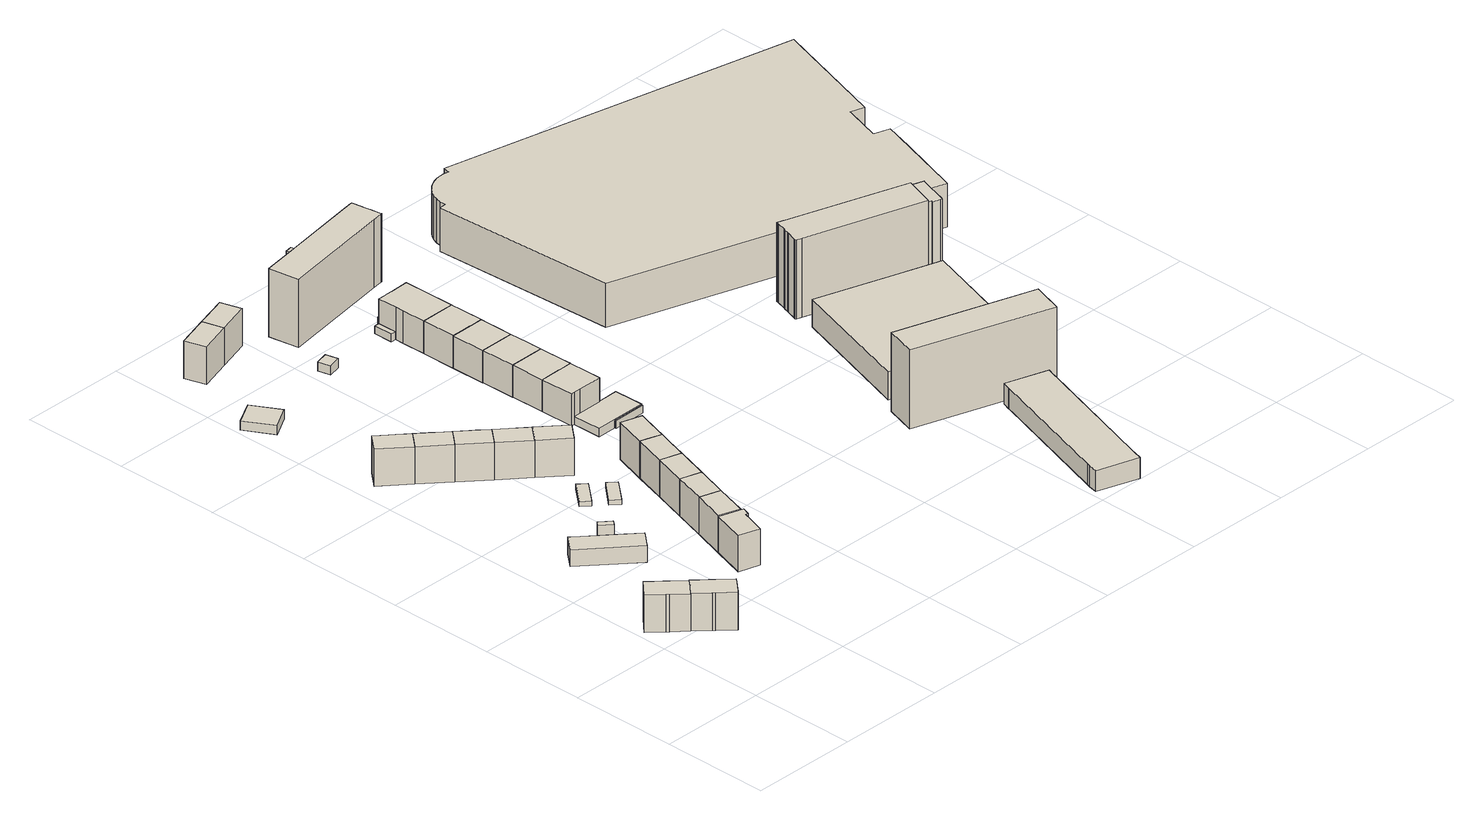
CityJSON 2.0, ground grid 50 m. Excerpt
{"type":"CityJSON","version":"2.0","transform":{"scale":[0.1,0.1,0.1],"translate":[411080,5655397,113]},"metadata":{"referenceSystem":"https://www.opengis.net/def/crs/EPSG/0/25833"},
"CityObjects":{
"building1":{"type":"Building","attributes":{"Dachtyp_tdc":"tdcFreeFormRoof","Gemeindeschluessel":14612000,"Dachneigung":36.95,"QualitaetDacherkennung":71,"Geometrietyp2DReferenz":"3000","measuredHeight":19.54,"function":"31001_9998","roofType":"5000"},"geometry":[{"type":"Solid","lod":"1","boundaries":[[[[0,1,2,3,4,5,6,7,8,9,10]],[[11,12,13,14,15,16,17,18,19,20,21]],[[10,12,11,0]],[[9,13,12,10]],[[8,14,13,9]],[[7,15,14,8]],[[6,16,15,7]],[[5,17,16,6]],[[4,18,17,5]],[[3,19,18,4]],[[2,20,19,3]],[[1,21,20,2]],[[0,11,21,1]]]]}]},
"building2":{"type":"Building","attributes":{"Dachtyp_tdc":"tdcGableRoof","Gemeindeschluessel":14612000,"Dachneigung":36.98,"QualitaetDacherkennung":69,"Geometrietyp2DReferenz":"3000","measuredHeight":19.54,"function":"31001_9998","roofType":"3100"},"geometry":[{"type":"Solid","lod":"1","boundaries":[[[[22,23,24,25,26,27,28,29,30,31,32,33]],[[34,18,35,17,16,36,37,38,39,40,41,42]],[[33,18,34,22]],[[32,35,18,33]],[[31,17,35,32]],[[30,16,17,31]],[[29,36,16,30]],[[28,37,36,29]],[[27,38,37,28]],[[26,39,38,27]],[[25,40,39,26]],[[24,41,40,25]],[[23,42,41,24]],[[22,34,42,23]]]]}]},
"building3":{"type":"Building","attributes":{"Gemeindeschluessel":14612000,"Geometrietyp2DReferenz":"3000","function":"31001_9998","roofType":"9999"},"children":["building3-1","building3-2"]},
"building3-1":{"type":"BuildingPart","attributes":{"Dachtyp_tdc":"tdcPolyFlatRoof","Dachneigung":3.35,"QualitaetDacherkennung":71,"Geometrietyp2DReferenz":"3000","measuredHeight":8.17,"roofType":"2100"},"parents":["building3"],"geometry":[{"type":"Solid","lod":"1","boundaries":[[[[43,44,45,46,47,48,49,50,51,52]],[[53,54,55,56,57,58,59,60,61,62]],[[52,54,53,43]],[[51,55,54,52]],[[50,56,55,51]],[[49,57,56,50]],[[48,58,57,49]],[[47,59,58,48]],[[46,60,59,47]],[[45,61,60,46]],[[44,62,61,45]],[[43,53,62,44]]]]}]},
"building3-2":{"type":"BuildingPart","attributes":{"Dachtyp_tdc":"tdcFreeFormRoof","Dachneigung":54.92,"QualitaetDacherkennung":12,"Geometrietyp2DReferenz":"3000","measuredHeight":13.55,"roofType":"5000"},"parents":["building3"],"geometry":[{"type":"Solid","lod":"1","boundaries":[[[[63,64,65,66]],[[67,68,62,61]],[[66,68,67,63]],[[65,62,68,66]],[[64,61,62,65]],[[63,67,61,64]]]]}]},
"building4":{"type":"Building","attributes":{"Dachtyp_tdc":"tdcFreeFormRoof","Gemeindeschluessel":14612000,"Dachneigung":36.98,"QualitaetDacherkennung":76,"Geometrietyp2DReferenz":"3000","measuredHeight":19.47,"function":"31001_9998","roofType":"5000"},"geometry":[{"type":"Solid","lod":"1","boundaries":[[[[69,70,71,72,73,74]],[[75,76,77,78,79,80]],[[74,76,75,69]],[[73,77,76,74]],[[72,78,77,73]],[[71,79,78,72]],[[70,80,79,71]],[[69,75,80,70]]]]}]},
"building5":{"type":"Building","attributes":{"Dachtyp_tdc":"tdcGableRoof","Gemeindeschluessel":14612000,"Dachneigung":37.06,"QualitaetDacherkennung":75,"Geometrietyp2DReferenz":"3000","measuredHeight":19.48,"function":"31001_9998","roofType":"3100"},"geometry":[{"type":"Solid","lod":"1","boundaries":[[[[81,70,82,83,84,85,86,71]],[[87,79,88,89,90,91,92,80]],[[71,79,87,81]],[[86,88,79,71]],[[85,89,88,86]],[[84,90,89,85]],[[83,91,90,84]],[[82,92,91,83]],[[70,80,92,82]],[[81,87,80,70]]]]}]},
"building6":{"type":"Building","attributes":{"Dachtyp_tdc":"tdcFreeFormRoof","Gemeindeschluessel":14612000,"Dachneigung":35.65,"QualitaetDacherkennung":80,"Geometrietyp2DReferenz":"3000","measuredHeight":19.37,"function":"31001_9998","roofType":"5000"},"geometry":[{"type":"Solid","lod":"1","boundaries":[[[[93,94,95,96,97,98]],[[99,100,101,102,103,104]],[[98,100,99,93]],[[97,101,100,98]],[[96,102,101,97]],[[95,103,102,96]],[[94,104,103,95]],[[93,99,104,94]]]]}]},
"building7":{"type":"Building","attributes":{"Dachtyp_tdc":"tdcPolyFlatRoof","Gemeindeschluessel":14612000,"Dachneigung":2.84,"QualitaetDacherkennung":92,"Geometrietyp2DReferenz":"3000","measuredHeight":4.58,"function":"31001_9998","roofType":"2100"},"geometry":[{"type":"Solid","lod":"1","boundaries":[[[[105,106,107,108]],[[109,110,111,112]],[[108,110,109,105]],[[107,111,110,108]],[[106,112,111,107]],[[105,109,112,106]]]]}]},
"building8":{"type":"Building","attributes":{"Dachtyp_tdc":"tdcFreeFormRoof","Gemeindeschluessel":14612000,"Dachneigung":37.24,"QualitaetDacherkennung":75,"Geometrietyp2DReferenz":"3000","measuredHeight":19.47,"function":"31001_9998","roofType":"5000"},"geometry":[{"type":"Solid","lod":"1","boundaries":[[[[82,113,114,115,116,84]],[[92,90,117,118,119,120]],[[84,90,92,82]],[[116,117,90,84]],[[115,118,117,116]],[[114,119,118,115]],[[113,120,119,114]],[[82,92,120,113]]]]}]},
"building9":{"type":"Building","attributes":{"Gemeindeschluessel":14612000,"Geometrietyp2DReferenz":"3000","function":"31001_9998","roofType":"9999"},"children":["building9-1","building9-2","building9-3"]},
"building9-1":{"type":"BuildingPart","attributes":{"Dachtyp_tdc":"tdcPolyFlatRoof","Dachneigung":0,"QualitaetDacherkennung":46,"Geometrietyp2DReferenz":"3000","measuredHeight":15.55,"roofType":"1000"},"parents":["building9"],"geometry":[{"type":"Solid","lod":"1","boundaries":[[[[121,122,123,124]],[[125,126,99,127]],[[124,126,125,121]],[[123,99,126,124]],[[122,127,99,123]],[[121,125,127,122]]]]}]},
"building9-2":{"type":"BuildingPart","attributes":{"Dachtyp_tdc":"tdcPolyFlatRoof","Dachneigung":6.28,"QualitaetDacherkennung":50,"Geometrietyp2DReferenz":"3000","measuredHeight":15.61,"roofType":"2100"},"parents":["building9"],"geometry":[{"type":"Solid","lod":"1","boundaries":[[[[128,129,130,131]],[[132,133,134,135]],[[131,133,132,128]],[[130,134,133,131]],[[129,135,134,130]],[[128,132,135,129]]]]}]},
"building9-3":{"type":"BuildingPart","attributes":{"Dachtyp_tdc":"tdcGableRoof","Dachneigung":37.3,"QualitaetDacherkennung":90,"Geometrietyp2DReferenz":"3000","measuredHeight":19.44,"roofType":"3100"},"parents":["building9"],"geometry":[{"type":"Solid","lod":"1","boundaries":[[[[136,137,138,139]],[[104,140,134,127]],[[139,140,104,136]],[[138,134,140,139]],[[137,127,134,138]],[[136,104,127,137]]]]}]},
"building10":{"type":"Building","attributes":{"Dachtyp_tdc":"tdcPolyFlatRoof","Gemeindeschluessel":14612000,"Dachneigung":2.71,"QualitaetDacherkennung":73,"Geometrietyp2DReferenz":"3000","measuredHeight":2.38,"function":"31001_2463","roofType":"2100"},"geometry":[{"type":"Solid","lod":"1","boundaries":[[[[141,142,143,144]],[[145,146,147,148]],[[144,146,145,141]],[[143,147,146,144]],[[142,148,147,143]],[[141,145,148,142]]]]}]},
"building11":{"type":"Building","attributes":{"Dachtyp_tdc":"tdcFreeFormRoof","Gemeindeschluessel":14612000,"Dachneigung":37.13,"QualitaetDacherkennung":75,"Geometrietyp2DReferenz":"3000","measuredHeight":19.45,"function":"31001_9998","roofType":"5000"},"geometry":[{"type":"Solid","lod":"1","boundaries":[[[[113,149,150,151,152,114]],[[120,119,153,154,155,156]],[[114,119,120,113]],[[152,153,119,114]],[[151,154,153,152]],[[150,155,154,151]],[[149,156,155,150]],[[113,120,156,149]]]]}]},
"building12":{"type":"Building","attributes":{"Gemeindeschluessel":14612000,"Geometrietyp2DReferenz":"3000","function":"31001_9998","roofType":"9999"},"children":["building12-1","building12-2","building12-3"]},
"building12-1":{"type":"BuildingPart","attributes":{"Dachtyp_tdc":"tdcGableRoof","Dachneigung":37.35,"QualitaetDacherkennung":90,"Geometrietyp2DReferenz":"3000","measuredHeight":19.45,"roofType":"3100"},"parents":["building12"],"geometry":[{"type":"Solid","lod":"1","boundaries":[[[[157,139,138,158,159,160]],[[161,162,163,164,134,140]],[[160,162,161,157]],[[159,163,162,160]],[[158,164,163,159]],[[138,134,164,158]],[[139,140,134,138]],[[157,161,140,139]]]]}]},
"building12-2":{"type":"BuildingPart","attributes":{"Dachtyp_tdc":"tdcPolyFlatRoof","Dachneigung":6.7,"QualitaetDacherkennung":48,"Geometrietyp2DReferenz":"3000","measuredHeight":15.65,"roofType":"2100"},"parents":["building12"],"geometry":[{"type":"Solid","lod":"1","boundaries":[[[[165,130,129,166]],[[164,167,135,134]],[[166,167,164,165]],[[129,135,167,166]],[[130,134,135,129]],[[165,164,134,130]]]]}]},
"building12-3":{"type":"BuildingPart","attributes":{"Dachtyp_tdc":"tdcPolyFlatRoof","Dachneigung":7.52,"QualitaetDacherkennung":45,"Geometrietyp2DReferenz":"3000","measuredHeight":15.62,"roofType":"2100"},"parents":["building12"],"geometry":[{"type":"Solid","lod":"1","boundaries":[[[[168,169,170,171]],[[172,173,163,162]],[[171,173,172,168]],[[170,163,173,171]],[[169,162,163,170]],[[168,172,162,169]]]]}]},
"building13":{"type":"Building","attributes":{"Dachtyp_tdc":"tdcPolyFlatRoof","Gemeindeschluessel":14612000,"Dachneigung":2.71,"QualitaetDacherkennung":60,"Geometrietyp2DReferenz":"3000","measuredHeight":2.39,"function":"31001_2463","roofType":"2100"},"geometry":[{"type":"Solid","lod":"1","boundaries":[[[[174,175,176,177]],[[178,179,180,181]],[[177,179,178,174]],[[176,180,179,177]],[[175,181,180,176]],[[174,178,181,175]]]]}]},
"building14":{"type":"Building","attributes":{"Dachtyp_tdc":"tdcGableRoof","Gemeindeschluessel":14612000,"Dachneigung":37.06,"QualitaetDacherkennung":69,"Geometrietyp2DReferenz":"3000","measuredHeight":19.48,"function":"31001_9998","roofType":"3100"},"geometry":[{"type":"Solid","lod":"1","boundaries":[[[[182,183,184,185]],[[186,156,155,187]],[[185,156,186,182]],[[184,155,156,185]],[[183,187,155,184]],[[182,186,187,183]]]]}]},
"building15":{"type":"Building","attributes":{"Gemeindeschluessel":14612000,"Geometrietyp2DReferenz":"3000","function":"31001_9998","roofType":"9999"},"children":["building15-1","building15-2","building15-3"]},
"building15-1":{"type":"BuildingPart","attributes":{"Dachtyp_tdc":"tdcGableRoof","Dachneigung":37.33,"QualitaetDacherkennung":90,"Geometrietyp2DReferenz":"3000","measuredHeight":19.44,"roofType":"3100"},"parents":["building15"],"geometry":[{"type":"Solid","lod":"1","boundaries":[[[[157,160,188,189]],[[161,190,191,162]],[[189,190,161,157]],[[188,191,190,189]],[[160,162,191,188]],[[157,161,162,160]]]]}]},
"building15-2":{"type":"BuildingPart","attributes":{"Dachtyp_tdc":"tdcPolyFlatRoof","Dachneigung":5.87,"QualitaetDacherkennung":45,"Geometrietyp2DReferenz":"3000","measuredHeight":15.62,"roofType":"2100"},"parents":["building15"],"geometry":[{"type":"Solid","lod":"1","boundaries":[[[[192,193,194,195]],[[191,196,197,198]],[[195,196,191,192]],[[194,197,196,195]],[[193,198,197,194]],[[192,191,198,193]]]]}]},
"building15-3":{"type":"BuildingPart","attributes":{"Dachtyp_tdc":"tdcPolyFlatRoof","Dachneigung":6.81,"QualitaetDacherkennung":56,"Geometrietyp2DReferenz":"3000","measuredHeight":15.65,"roofType":"2100"},"parents":["building15"],"geometry":[{"type":"Solid","lod":"1","boundaries":[[[[199,169,168,200]],[[201,202,172,162]],[[200,202,201,199]],[[168,172,202,200]],[[169,162,172,168]],[[199,201,162,169]]]]}]},
"building16":{"type":"Building","attributes":{"Dachtyp_tdc":"tdcGableRoof","Gemeindeschluessel":14612000,"Dachneigung":37.38,"QualitaetDacherkennung":88,"Geometrietyp2DReferenz":"3000","measuredHeight":19.53,"function":"31001_9998","roofType":"3100"},"geometry":[{"type":"Solid","lod":"1","boundaries":[[[[203,204,205,206]],[[207,208,209,210]],[[206,208,207,203]],[[205,209,208,206]],[[204,210,209,205]],[[203,207,210,204]]]]}]},
"building17":{"type":"Building","attributes":{"Gemeindeschluessel":14612000,"Geometrietyp2DReferenz":"3000","function":"31001_9998","roofType":"9999"},"children":["building17-1","building17-2","building17-3"]},
"building17-1":{"type":"BuildingPart","attributes":{"Dachtyp_tdc":"tdcGableRoof","Dachneigung":37.43,"QualitaetDacherkennung":90,"Geometrietyp2DReferenz":"3000","measuredHeight":19.44,"roofType":"3100"},"parents":["building17"],"geometry":[{"type":"Solid","lod":"1","boundaries":[[[[211,189,188,212,213,214]],[[215,216,217,218,191,190]],[[214,216,215,211]],[[213,217,216,214]],[[212,218,217,213]],[[188,191,218,212]],[[189,190,191,188]],[[211,215,190,189]]]]}]},
"building17-2":{"type":"BuildingPart","attributes":{"Dachtyp_tdc":"tdcPolyFlatRoof","Dachneigung":5.9,"QualitaetDacherkennung":47,"Geometrietyp2DReferenz":"3000","measuredHeight":15.61,"roofType":"2100"},"parents":["building17"],"geometry":[{"type":"Solid","lod":"1","boundaries":[[[[219,220,221,222]],[[223,217,216,224]],[[222,217,223,219]],[[221,216,217,222]],[[220,224,216,221]],[[219,223,224,220]]]]}]},
"building17-3":{"type":"BuildingPart","attributes":{"Dachtyp_tdc":"tdcPolyFlatRoof","Dachneigung":5.2,"QualitaetDacherkennung":48,"Geometrietyp2DReferenz":"3000","measuredHeight":15.61,"roofType":"2100"},"parents":["building17"],"geometry":[{"type":"Solid","lod":"1","boundaries":[[[[225,192,195,226]],[[218,227,196,191]],[[226,227,218,225]],[[195,196,227,226]],[[192,191,196,195]],[[225,218,191,192]]]]}]},
"building18":{"type":"Building","attributes":{"Dachtyp_tdc":"tdcGableRoof","Gemeindeschluessel":14612000,"Dachneigung":37.18,"QualitaetDacherkennung":86,"Geometrietyp2DReferenz":"3000","measuredHeight":19.5,"function":"31001_9998","roofType":"3100"},"geometry":[{"type":"Solid","lod":"1","boundaries":[[[[206,205,228,229]],[[208,230,231,209]],[[229,230,208,206]],[[228,231,230,229]],[[205,209,231,228]],[[206,208,209,205]]]]}]},
"building19":{"type":"Building","attributes":{"Gemeindeschluessel":14612000,"Geometrietyp2DReferenz":"3000","function":"31001_9998","roofType":"9999"},"children":["building19-1","building19-2"]},
"building19-1":{"type":"BuildingPart","attributes":{"Dachtyp_tdc":"tdcPolyFlatRoof","Dachneigung":6.68,"QualitaetDacherkennung":48,"Geometrietyp2DReferenz":"3000","measuredHeight":15.62,"roofType":"2100"},"parents":["building19"],"geometry":[{"type":"Solid","lod":"1","boundaries":[[[[232,221,220,233]],[[234,235,224,216]],[[233,235,234,232]],[[220,224,235,233]],[[221,216,224,220]],[[232,234,216,221]]]]}]},
"building19-2":{"type":"BuildingPart","attributes":{"Dachtyp_tdc":"tdcGableRoof","Dachneigung":37.27,"QualitaetDacherkennung":82,"Geometrietyp2DReferenz":"3000","measuredHeight":19.44,"roofType":"3100"},"parents":["building19"],"geometry":[{"type":"Solid","lod":"1","boundaries":[[[[214,236,237,238,239,211,240]],[[216,241,215,242,243,244,234]],[[240,241,216,214]],[[211,215,241,240]],[[239,242,215,211]],[[238,243,242,239]],[[237,244,243,238]],[[236,234,244,237]],[[214,216,234,236]]]]}]},
"building20":{"type":"Building","attributes":{"Dachtyp_tdc":"tdcPolyFlatRoof","Gemeindeschluessel":14612000,"Dachneigung":0,"QualitaetDacherkennung":73,"Geometrietyp2DReferenz":"3000","measuredHeight":4.23,"function":"31001_9998","roofType":"1000"},"geometry":[{"type":"Solid","lod":"1","boundaries":[[[[245,246,247,248]],[[249,250,251,252]],[[248,250,249,245]],[[247,251,250,248]],[[246,252,251,247]],[[245,249,252,246]]]]}]},
"building21":{"type":"Building","attributes":{"Gemeindeschluessel":14612000,"Geometrietyp2DReferenz":"3000","function":"31001_9998","roofType":"9999"},"children":["building21-1","building21-2","building21-3"]},
"building21-1":{"type":"BuildingPart","attributes":{"Dachtyp_tdc":"tdcPolyFlatRoof","Dachneigung":0,"QualitaetDacherkennung":76,"Geometrietyp2DReferenz":"3000","measuredHeight":3.53,"roofType":"1000"},"parents":["building21"],"geometry":[{"type":"Solid","lod":"1","boundaries":[[[[253,254,255,256]],[[257,258,259,260]],[[256,258,257,253]],[[255,259,258,256]],[[254,260,259,255]],[[253,257,260,254]]]]}]},
"building21-2":{"type":"BuildingPart","attributes":{"Dachtyp_tdc":"tdcGableRoof","Dachneigung":37.67,"QualitaetDacherkennung":56,"Geometrietyp2DReferenz":"3000","measuredHeight":19.43,"roofType":"3100"},"parents":["building21"],"geometry":[{"type":"Solid","lod":"1","boundaries":[[[[261,262,263,264,265,266,267,268,269,270,271]],[[272,273,274,275,276,277,278,279,280,281,282]],[[271,273,272,261]],[[270,274,273,271]],[[269,275,274,270]],[[268,276,275,269]],[[267,277,276,268]],[[266,278,277,267]],[[265,279,278,266]],[[264,280,279,265]],[[263,281,280,264]],[[262,282,281,263]],[[261,272,282,262]]]]}]},
"building21-3":{"type":"BuildingPart","attributes":{"Dachtyp_tdc":"tdcPolyFlatRoof","Dachneigung":0,"QualitaetDacherkennung":60,"Geometrietyp2DReferenz":"3000","measuredHeight":3.89,"roofType":"1000"},"parents":["building21"],"geometry":[{"type":"Solid","lod":"1","boundaries":[[[[283,284,285,286,287,288,289,290]],[[260,291,282,281,279,278,292,257]],[[290,291,260,283]],[[289,282,291,290]],[[288,281,282,289]],[[287,279,281,288]],[[286,278,279,287]],[[285,292,278,286]],[[284,257,292,285]],[[283,260,257,284]]]]}]},
"building22":{"type":"Building","attributes":{"Dachtyp_tdc":"tdcFreeFormRoof","Gemeindeschluessel":14612000,"Dachneigung":37.6,"QualitaetDacherkennung":59,"Geometrietyp2DReferenz":"3000","measuredHeight":19.45,"function":"31001_9998","roofType":"5000"},"geometry":[{"type":"Solid","lod":"1","boundaries":[[[[293,271,269,268,267,294,295,296,297]],[[298,299,300,301,302,277,276,275,273]],[[297,299,298,293]],[[296,300,299,297]],[[295,301,300,296]],[[294,302,301,295]],[[267,277,302,294]],[[268,276,277,267]],[[269,275,276,268]],[[271,273,275,269]],[[293,298,273,271]]]]}]},
"building23":{"type":"Building","attributes":{"Dachtyp_tdc":"tdcFreeFormRoof","Gemeindeschluessel":14612000,"Dachneigung":37.43,"QualitaetDacherkennung":55,"Geometrietyp2DReferenz":"3000","measuredHeight":19.46,"function":"31001_9998","roofType":"5000"},"geometry":[{"type":"Solid","lod":"1","boundaries":[[[[303,304,293,297,305,296,306,307,308,309]],[[310,311,312,313,314,315,316,317,318,319]],[[309,311,310,303]],[[308,312,311,309]],[[307,313,312,308]],[[306,314,313,307]],[[296,315,314,306]],[[305,316,315,296]],[[297,317,316,305]],[[293,318,317,297]],[[304,319,318,293]],[[303,310,319,304]]]]}]},
"building24":{"type":"Building","attributes":{"Dachtyp_tdc":"tdcFreeFormRoof","Gemeindeschluessel":14612000,"Dachneigung":37.71,"QualitaetDacherkennung":56,"Geometrietyp2DReferenz":"3000","measuredHeight":19.58,"function":"31001_9998","roofType":"5000"},"geometry":[{"type":"Solid","lod":"1","boundaries":[[[[304,303,309,308,320,321,322,323,324,325]],[[326,327,328,329,330,331,332,333,334,335]],[[325,327,326,304]],[[324,328,327,325]],[[323,329,328,324]],[[322,330,329,323]],[[321,331,330,322]],[[320,332,331,321]],[[308,333,332,320]],[[309,334,333,308]],[[303,335,334,309]],[[304,326,335,303]]]]}]},
"building25":{"type":"Building","attributes":{"Dachtyp_tdc":"tdcGableRoof","Gemeindeschluessel":14612000,"Dachneigung":37,"QualitaetDacherkennung":56,"Geometrietyp2DReferenz":"3000","measuredHeight":19.51,"function":"31001_9998","roofType":"3100"},"geometry":[{"type":"Solid","lod":"1","boundaries":[[[[336,337,338,339,340,341,342,343,344,345,346,347]],[[348,349,350,351,352,353,330,329,328,354,327,355]],[[347,349,348,336]],[[346,350,349,347]],[[345,351,350,346]],[[344,352,351,345]],[[343,353,352,344]],[[342,330,353,343]],[[341,329,330,342]],[[340,328,329,341]],[[339,354,328,340]],[[338,327,354,339]],[[337,355,327,338]],[[336,348,355,337]]]]}]},
"building26":{"type":"Building","attributes":{"Gemeindeschluessel":14612000,"Geometrietyp2DReferenz":"3000","function":"31001_9998","roofType":"9999"},"children":["building26-1","building26-2","building26-3"]},
"building26-1":{"type":"BuildingPart","attributes":{"Dachtyp_tdc":"tdcPolyFlatRoof","Dachneigung":0,"QualitaetDacherkennung":98,"Geometrietyp2DReferenz":"3000","measuredHeight":3.69,"roofType":"1000"},"parents":["building26"],"geometry":[{"type":"Solid","lod":"1","boundaries":[[[[356,357,358,359]],[[360,361,362,363]],[[359,361,360,356]],[[358,362,361,359]],[[357,363,362,358]],[[356,360,363,357]]]]}]},
"building26-2":{"type":"BuildingPart","attributes":{"Dachtyp_tdc":"tdcPolyFlatRoof","Dachneigung":3.29,"QualitaetDacherkennung":97,"Geometrietyp2DReferenz":"3000","measuredHeight":3.73,"roofType":"2100"},"parents":["building26"],"geometry":[{"type":"Solid","lod":"1","boundaries":[[[[364,365,366,367]],[[368,369,370,371]],[[367,369,368,364]],[[366,370,369,367]],[[365,371,370,366]],[[364,368,371,365]]]]}]},
"building26-3":{"type":"BuildingPart","attributes":{"Dachtyp_tdc":"tdcGableRoof","Dachneigung":37.38,"QualitaetDacherkennung":38,"Geometrietyp2DReferenz":"3000","measuredHeight":19.52,"roofType":"3100"},"parents":["building26"],"geometry":[{"type":"Solid","lod":"1","boundaries":[[[[372,373,337,374,347,346,345,375,376,377,378,379,380,381]],[[371,370,360,382,363,383,384,385,386,387,388,389,390,391]],[[381,370,371,372]],[[380,360,370,381]],[[379,382,360,380]],[[378,363,382,379]],[[377,383,363,378]],[[376,384,383,377]],[[375,385,384,376]],[[345,386,385,375]],[[346,387,386,345]],[[347,388,387,346]],[[374,389,388,347]],[[337,390,389,374]],[[373,391,390,337]],[[372,371,391,373]]]]}]},
"building27":{"type":"Building","attributes":{"Gemeindeschluessel":14612000,"Geometrietyp2DReferenz":"3000","function":"31001_9998","roofType":"9999"},"children":["building27-1","building27-2"]},
"building27-1":{"type":"BuildingPart","attributes":{"Dachtyp_tdc":"tdcPolyFlatRoof","Dachneigung":2.59,"QualitaetDacherkennung":71,"Geometrietyp2DReferenz":"3000","measuredHeight":31.04,"roofType":"2100"},"parents":["building27"],"geometry":[{"type":"Solid","lod":"1","boundaries":[[[[392,393,394,395]],[[396,397,398,399]],[[395,397,396,392]],[[394,398,397,395]],[[393,399,398,394]],[[392,396,399,393]]]]}]},
"building27-2":{"type":"BuildingPart","attributes":{"Dachtyp_tdc":"tdcPolyFlatRoof","Dachneigung":0,"QualitaetDacherkennung":62,"Geometrietyp2DReferenz":"3000","measuredHeight":32.1,"roofType":"1000"},"parents":["building27"],"geometry":[{"type":"Solid","lod":"1","boundaries":[[[[400,401,402,403,404,405,406,407,408,409,410,411,412,413,414,415]],[[416,417,418,419,396,399,420,421,422,423,424,425,426,427,428,429]],[[415,417,416,400]],[[414,418,417,415]],[[413,419,418,414]],[[412,396,419,413]],[[411,399,396,412]],[[410,420,399,411]],[[409,421,420,410]],[[408,422,421,409]],[[407,423,422,408]],[[406,424,423,407]],[[405,425,424,406]],[[404,426,425,405]],[[403,427,426,404]],[[402,428,427,403]],[[401,429,428,402]],[[400,416,429,401]]]]}]},
"building28":{"type":"Building","attributes":{"Dachtyp_tdc":"tdcCutGableRoof","Gemeindeschluessel":14612000,"Dachneigung":0,"QualitaetDacherkennung":54,"Geometrietyp2DReferenz":"3000","measuredHeight":11.78,"function":"31001_9998","roofType":"9999"},"geometry":[{"type":"Solid","lod":"1","boundaries":[[[[430,431,432,433,434,435,436,437,438,439,440,441]],[[442,443,444,445,446,447,448,449,450,451,452,453]],[[441,443,442,430]],[[440,444,443,441]],[[439,445,444,440]],[[438,446,445,439]],[[437,447,446,438]],[[436,448,447,437]],[[435,449,448,436]],[[434,450,449,435]],[[433,451,450,434]],[[432,452,451,433]],[[431,453,452,432]],[[430,442,453,431]]]]}]},
"building29":{"type":"Building","attributes":{"Dachtyp_tdc":"tdcFreeFormRoof","Gemeindeschluessel":14612000,"Dachneigung":10.1,"QualitaetDacherkennung":7,"Geometrietyp2DReferenz":"3000","measuredHeight":37.97,"function":"31001_9998","roofType":"5000"},"geometry":[{"type":"Solid","lod":"1","boundaries":[[[[454,455,456,457,458]],[[459,460,461,462,463]],[[458,460,459,454]],[[457,461,460,458]],[[456,462,461,457]],[[455,463,462,456]],[[454,459,463,455]]]]}]},
"building30":{"type":"Building","attributes":{"Gemeindeschluessel":14612000,"Geometrietyp2DReferenz":"3000","function":"31001_9998","roofType":"9999"},"children":["building30-1","building30-2","building30-3"]},
"building30-1":{"type":"BuildingPart","attributes":{"Dachtyp_tdc":"tdcFreeFormRoof","Dachneigung":18.39,"QualitaetDacherkennung":11,"Geometrietyp2DReferenz":"3000","measuredHeight":5.07,"roofType":"5000"},"parents":["building30"],"geometry":[{"type":"Solid","lod":"1","boundaries":[[[[464,465,466,467,468,469,470,471]],[[472,473,474,475,476,477,478,479]],[[471,473,472,464]],[[470,474,473,471]],[[469,475,474,470]],[[468,476,475,469]],[[467,477,476,468]],[[466,478,477,467]],[[465,479,478,466]],[[464,472,479,465]]]]}]},
"building30-2":{"type":"BuildingPart","attributes":{"Dachtyp_tdc":"tdcPolyFlatRoof","Dachneigung":0,"QualitaetDacherkennung":79,"Geometrietyp2DReferenz":"3000","measuredHeight":13.12,"roofType":"1000"},"parents":["building30"],"geometry":[{"type":"Solid","lod":"1","boundaries":[[[[480,481,482,483,484,485,486]],[[487,488,489,490,491,492,493]],[[486,487,493,480]],[[485,488,487,486]],[[484,489,488,485]],[[483,490,489,484]],[[482,491,490,483]],[[481,492,491,482]],[[480,493,492,481]]]]}]},
"building30-3":{"type":"BuildingPart","attributes":{"Dachtyp_tdc":"tdcPolyFlatRoof","Dachneigung":0,"QualitaetDacherkennung":63,"Geometrietyp2DReferenz":"3000","measuredHeight":4.76,"roofType":"1000"},"parents":["building30"],"geometry":[{"type":"Solid","lod":"1","boundaries":[[[[494,495,496,497,498,499]],[[500,479,478,501,487,493]],[[499,500,493,494]],[[498,479,500,499]],[[497,478,479,498]],[[496,501,478,497]],[[495,487,501,496]],[[494,493,487,495]]]]}]},
"building31":{"type":"Building","attributes":{"Gemeindeschluessel":14612000,"Geometrietyp2DReferenz":"3000","function":"31001_9998","roofType":"9999"},"children":["building31-1","building31-2"]},
"building31-1":{"type":"BuildingPart","attributes":{"Dachtyp_tdc":"tdcHipRoof","Dachneigung":11.24,"QualitaetDacherkennung":9,"Geometrietyp2DReferenz":"3000","measuredHeight":37.44,"roofType":"3200"},"parents":["building31"],"geometry":[{"type":"Solid","lod":"1","boundaries":[[[[502,503,504,505,506,507,508,509,510,511,512,513,514,515,516,517]],[[518,519,520,521,522,523,524,525,526,527,528,529,530,531,532,533]],[[517,519,518,502]],[[516,520,519,517]],[[515,521,520,516]],[[514,522,521,515]],[[513,523,522,514]],[[512,524,523,513]],[[511,525,524,512]],[[510,526,525,511]],[[509,527,526,510]],[[508,528,527,509]],[[507,529,528,508]],[[506,530,529,507]],[[505,531,530,506]],[[504,532,531,505]],[[503,533,532,504]],[[502,518,533,503]]]]}]},
"building31-2":{"type":"BuildingPart","attributes":{"Dachtyp_tdc":"tdcHipRoof","Dachneigung":10.03,"QualitaetDacherkennung":7,"Geometrietyp2DReferenz":"3000","measuredHeight":38.09,"roofType":"3200"},"parents":["building31"],"geometry":[{"type":"Solid","lod":"1","boundaries":[[[[534,535,536,537,538,539,540,541,542,543,544,545,546,547,548,549,550,551]],[[552,553,554,555,556,557,558,559,560,561,562,563,564,565,566,529,528,567]],[[551,553,552,534]],[[550,554,553,551]],[[549,555,554,550]],[[548,556,555,549]],[[547,557,556,548]],[[546,558,557,547]],[[545,559,558,546]],[[544,560,559,545]],[[543,561,560,544]],[[542,562,561,543]],[[541,563,562,542]],[[540,564,563,541]],[[539,565,564,540]],[[538,566,565,539]],[[537,529,566,538]],[[536,528,529,537]],[[535,567,528,536]],[[534,552,567,535]]]]}]},
"building32":{"type":"Building","attributes":{"name":"Centrum Galerie Dresden","Dachtyp_tdc":"tdcPolyFlatRoof","Gemeindeschluessel":14612000,"Dachneigung":0,"QualitaetDacherkennung":23,"Geometrietyp2DReferenz":"3000","measuredHeight":20.48,"function":"31001_2052","roofType":"1000"},"geometry":[{"type":"Solid","lod":"1","boundaries":[[[[568,569,570,571,572,573,574,575,576,577,578,579,580,581,582,583,584,585,586,587,588,589,590,591,592]],[[593,594,595,596,597,598,599,600,601,602,603,604,605,606,607,608,609,610,611,612,613,614,615,616,617]],[[592,594,593,568]],[[591,595,594,592]],[[590,596,595,591]],[[589,597,596,590]],[[588,598,597,589]],[[587,599,598,588]],[[586,600,599,587]],[[585,601,600,586]],[[584,602,601,585]],[[583,603,602,584]],[[582,604,603,583]],[[581,605,604,582]],[[580,606,605,581]],[[579,607,606,580]],[[578,608,607,579]],[[577,609,608,578]],[[576,610,609,577]],[[575,611,610,576]],[[574,612,611,575]],[[573,613,612,574]],[[572,614,613,573]],[[571,615,614,572]],[[570,616,615,571]],[[569,617,616,570]],[[568,593,617,569]]]]}]}
},
"vertices":[
[50,658,204],[15,622,204],[78,562,204],[88,552,204],[149,495,204],[184,532,204],[217,567,204],[162,620,204],[142,639,204],[127,653,204],[84,694,204],[50,658,28],[84,694,28],[127,653,28],[142,639,28],[162,620,28],[217,567,28],[184,532,28],[149,495,28],[88,552,28],[78,562,28],[15,622,28],
[211,436,205],[220,427,205],[285,366,205],[319,403,205],[353,439,205],[294,495,205],[273,515,205],[257,530,205],[217,567,205],[184,532,205],[183,531,205],[149,495,205],[211,436,28],[183,531,28],[257,530,28],[273,515,28],[294,495,28],[353,439,28],[319,403,28],[285,366,28],[220,427,28],
[459,1041,110],[366,1121,110],[317,1163,110],[240,1230,110],[226,1242,110],[164,1170,110],[398,970,110],[405,978,110],[418,993,110],[433,1011,110],[459,1041,31],[433,1011,31],[418,993,31],[405,978,31],[398,970,31],[164,1170,31],[226,1242,31],[240,1230,31],[317,1163,31],[366,1121,31],
[333,1182,158],[317,1163,158],[366,1121,158],[382,1140,158],[333,1182,31],[382,1140,31],
[65,2148,203],[187,2042,203],[252,2117,203],[203,2160,203],[181,2178,203],[129,2222,203],[65,2148,28],[129,2222,28],[181,2178,28],[203,2160,28],[252,2117,28],[187,2042,28],
[218,2078,203],[308,1938,203],[339,1974,203],[373,2013,203],[323,2056,203],[302,2074,203],[218,2078,28],[302,2074,28],[323,2056,28],[373,2013,28],[339,1974,28],[308,1938,28],
[764,790,192],[655,824,192],[607,670,192],[703,640,192],[739,755,192],[751,752,192],[764,790,21],[751,752,21],[739,755,21],[703,640,21],[607,670,21],[655,824,21],
[183,2751,71],[108,2881,71],[3,2821,71],[78,2690,71],[183,2751,28],[78,2690,28],[3,2821,28],[108,2881,28],
[427,1835,203],[492,1911,203],[444,1952,203],[424,1969,203],[424,1969,28],[444,1952,28],[492,1911,28],[427,1835,28],
[763,834,176],[751,794,176],[764,790,176],[776,830,176],[763,834,21],[776,830,21],[751,794,21],
[798,901,176],[810,941,176],[797,945,176],[785,905,176],[798,901,21],[785,905,21],[797,945,21],[810,941,21],
[655,824,196],[751,794,196],[797,945,196],[701,974,196],[701,974,21],
[556,1424,48],[642,1524,48],[604,1557,48],[518,1457,48],[556,1424,25],[518,1457,25],[604,1557,25],[642,1524,25],
[549,1730,203],[614,1805,203],[567,1846,203],[546,1865,203],[546,1865,28],[567,1846,28],[614,1805,28],[549,1730,28],
[747,1124,196],[810,987,196],[831,1054,196],[843,1094,196],[747,1124,21],[843,1094,21],[831,1054,21],[810,987,21],
[810,987,176],[823,983,176],[823,983,21],
[856,1090,176],[843,1094,176],[831,1054,176],[843,1050,176],[856,1090,21],[843,1050,21],
[695,1479,48],[608,1379,48],[646,1346,48],[733,1446,48],[695,1479,25],[733,1446,25],[646,1346,25],[608,1379,25],
[668,1627,204],[733,1702,204],[614,1805,204],[549,1730,204],[668,1627,28],[733,1702,28],
[891,1249,196],[795,1278,196],[795,1278,21],[891,1249,21],
[891,1249,176],[879,1209,176],[891,1205,176],[904,1245,176],[904,1245,21],[891,1205,21],[879,1209,21],
[856,1135,176],[868,1131,176],[856,1135,21],[868,1131,21],
[129,3251,201],[158,3154,201],[310,3201,201],[282,3298,201],[129,3251,25],[282,3298,25],[310,3201,25],[158,3154,25],
[842,1431,196],[903,1289,196],[925,1360,196],[938,1401,196],[842,1431,21],[938,1401,21],[925,1360,21],[903,1289,21],
[938,1356,176],[951,1397,176],[938,1401,176],[925,1360,176],[938,1356,21],[951,1397,21],
[903,1289,176],[916,1285,176],[916,1285,21],
[463,3248,201],[434,3344,201],[434,3344,25],[463,3248,25],
[950,1441,176],[963,1437,176],[950,1441,21],[963,1437,21],
[950,1441,196],[985,1554,196],[938,1568,196],[889,1583,196],[891,1416,196],[891,1416,21],[889,1583,21],[938,1568,21],[985,1554,21],
[553,2849,65],[612,2863,65],[598,2921,65],[539,2907,65],[553,2849,22],[539,2907,22],[598,2921,22],[612,2863,22],
[1207,1769,51],[1050,1767,51],[1050,1759,51],[1207,1763,51],[1207,1769,16],[1207,1763,16],[1050,1759,16],[1050,1767,16],
[942,1900,166],[958,1900,166],[958,1901,166],[993,1902,166],[1107,1904,166],[1107,1905,166],[1105,2061,166],[1051,2060,166],[1036,2060,166],[991,2059,166],[940,2058,166],[942,1900,16],[940,2058,16],[991,2059,16],[1036,2060,16],[1051,2060,16],[1105,2061,16],[1107,1905,16],[1107,1904,16],[993,1902,16],[958,1901,16],[958,1900,16],
[1050,1767,55],[1207,1769,55],[1204,1907,55],[1107,1905,55],[1107,1904,55],[958,1901,55],[958,1900,55],[960,1766,55],[960,1766,16],[1204,1907,16],
[938,2218,166],[1105,2063,166],[1104,2104,166],[1102,2220,166],[1034,2219,166],[938,2218,16],[1034,2219,16],[1102,2220,16],[1104,2104,16],[1105,2063,16],
[1031,2380,166],[935,2379,166],[1049,2220,166],[1101,2264,166],[1101,2303,166],[1099,2381,166],[1046,2380,166],[1031,2380,15],[1046,2380,15],[1099,2381,15],[1101,2303,15],[1101,2264,15],[1102,2220,15],[1049,2220,15],[1034,2219,15],[938,2218,15],[935,2379,15],
[1098,2461,166],[1097,2501,166],[1097,2541,166],[1044,2540,166],[1029,2540,166],[933,2539,166],[935,2379,14],[933,2539,14],[1029,2540,14],[1044,2540,14],[1097,2541,14],[1097,2501,14],[1098,2461,14],[1099,2381,14],[1046,2380,14],[1031,2380,14],
[981,2699,167],[931,2698,167],[933,2539,167],[984,2539,167],[1029,2540,167],[1044,2540,167],[1097,2541,167],[1095,2657,167],[1094,2697,167],[1094,2701,167],[1043,2700,167],[1026,2700,167],[981,2699,14],[1026,2700,14],[1043,2700,14],[1094,2701,14],[1094,2697,14],[1095,2657,14],[984,2539,14],[931,2698,14],
[959,2942,52],[1003,2943,52],[1002,2978,52],[959,2977,52],[959,2942,15],[959,2977,15],[1002,2978,15],[1003,2943,15],
[905,2851,51],[929,2851,51],[927,2941,51],[903,2941,51],[905,2851,15],[903,2941,15],[927,2941,15],[929,2851,15],
[929,2851,167],[929,2808,167],[982,2699,167],[1092,2859,167],[1090,2945,167],[1003,2942,167],[1003,2943,167],[978,2943,167],[959,2942,167],[927,2941,167],[978,2943,15],[1003,2942,15],[1090,2945,15],[1092,2859,15],[1094,2701,15],[1043,2700,15],[1026,2700,15],[982,2699,15],[931,2698,15],[929,2808,15],
[759,3259,322],[791,3265,322],[787,3289,322],[755,3283,322],[759,3259,12],[755,3283,12],[787,3289,12],[791,3265,12],
[1198,3188,333],[1204,3189,333],[1202,3199,333],[1195,3242,333],[1193,3251,333],[1189,3272,333],[1188,3282,333],[1181,3322,333],[1180,3330,333],[1174,3329,333],[1130,3322,333],[791,3265,333],[759,3259,333],[601,3233,333],[624,3091,333],[1153,3181,333],[1198,3188,12],[1153,3181,12],[624,3091,12],[601,3233,12],[1130,3322,12],[1174,3329,12],[1180,3330,12],[1181,3322,12],[1188,3282,12],[1189,3272,12],[1193,3251,12],[1195,3242,12],[1202,3199,12],[1204,3189,12],
[2233,44,107],[2238,59,107],[2431,672,107],[2432,675,107],[2444,713,107],[2250,775,107],[2237,736,107],[2236,733,107],[2043,120,107],[2038,105,107],[2028,63,107],[2221,3,107],[2233,44,10],[2221,3,10],[2028,63,10],[2038,105,10],[2043,120,10],[2236,733,10],[2237,736,10],[2250,775,10],[2444,713,10],[2432,675,10],[2431,672,10],[2238,59,10],
[2496,875,380],[1902,1062,380],[1857,919,380],[2493,718,380],[2538,862,380],[2496,875,10],[2538,862,10],[2493,718,10],[1857,919,10],[1902,1062,10],
[2713,1628,60],[2707,1608,60],[2724,1603,60],[2725,1604,60],[2731,1623,60],[2733,1629,60],[2720,1632,60],[2715,1633,60],[2713,1628,11],[2715,1633,11],[2720,1632,11],[2733,1629,11],[2731,1623,11],[2725,1604,11],[2724,1603,11],[2707,1608,11],
[2496,1606,142],[2139,1718,142],[1954,1129,142],[2255,1035,142],[2324,1013,142],[2520,952,142],[2705,1541,142],[2705,1541,11],[2520,952,11],[2324,1013,11],[2255,1035,11],[1954,1129,11],[2139,1718,11],[2496,1606,11],
[2496,1606,59],[2705,1541,59],[2712,1563,59],[2724,1603,59],[2707,1608,59],[2516,1669,59],[2516,1669,11],[2712,1563,11],
[2804,1707,370],[2814,1740,370],[2817,1748,370],[2819,1753,370],[2767,1769,370],[2761,1771,370],[2715,1633,370],[2720,1632,370],[2733,1629,370],[2731,1623,370],[2767,1611,370],[2773,1609,370],[2776,1616,370],[2787,1653,370],[2790,1661,370],[2802,1699,370],[2804,1707,10],[2802,1699,10],[2790,1661,10],[2787,1653,10],[2776,1616,10],[2773,1609,10],[2767,1611,10],[2731,1623,10],[2733,1629,10],[2720,1632,10],[2715,1633,10],[2761,1771,10],[2767,1769,10],[2819,1753,10],[2817,1748,10],[2814,1740,10],
[2164,1801,381],[2713,1628,381],[2715,1633,381],[2761,1771,381],[2760,1772,381],[2562,1834,381],[2213,1943,381],[2209,1945,381],[2182,1953,381],[2181,1948,381],[2178,1939,381],[2165,1898,381],[2162,1889,381],[2157,1871,381],[2154,1863,381],[2140,1819,381],[2137,1810,381],[2142,1808,381],[2164,1801,10],[2142,1808,10],[2137,1810,10],[2140,1819,10],[2154,1863,10],[2157,1871,10],[2162,1889,10],[2165,1898,10],[2178,1939,10],[2181,1948,10],[2182,1953,10],[2209,1945,10],[2213,1943,10],[2562,1834,10],[2760,1772,10],[2713,1628,10],
[3050,1845,214],[3145,2150,214],[3188,2288,214],[3114,2311,214],[3169,2489,214],[3233,2469,214],[3405,3023,214],[1756,3370,214],[1749,3339,214],[1727,3343,214],[1705,3343,214],[1683,3340,214],[1661,3333,214],[1641,3324,214],[1623,3312,214],[1606,3297,214],[1592,3280,214],[1578,3258,214],[1569,3234,214],[1564,3208,214],[1563,3182,214],[1532,3180,214],[1576,2314,214],[2895,1904,214],[2895,1893,214],[3050,1845,9],[2895,1893,9],[2895,1904,9],[1576,2314,9],[1532,3180,9],[1563,3182,9],[1564,3208,9],[1569,3234,9],[1578,3258,9],[1592,3280,9],[1606,3297,9],[1623,3312,9],[1641,3324,9],[1661,3333,9],[1683,3340,9],[1705,3343,9],[1727,3343,9],[1749,3339,9],[1756,3370,9],[3405,3023,9],[3233,2469,9],[3169,2489,9],[3114,2311,9],[3188,2288,9],[3145,2150,9]
]}
